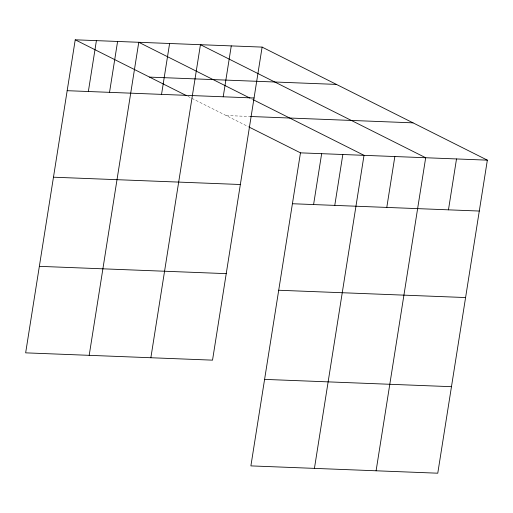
<?xml version="1.0" encoding="UTF-8"?>
<svg xmlns="http://www.w3.org/2000/svg" width="513" height="513" viewBox="0 0 513 513"><rect width="100%" height="100%" fill="white"/><g stroke="black" fill="none" stroke-linecap="round" stroke-linejoin="round"><path stroke-width="0.38" stroke-dasharray="2.56 1.92" d="M226.143 115.547L250.459 116.496M251.389 98.81L252.781 99.509M187.854 96.329L248.087 126.557"/><path stroke-width="0.77" d="M75.231 39.802L25.65 352.848L212.529 360.152L262.111 47.106L75.231 39.802L186.456 95.63M88.351 91.519L96.412 40.63M109.532 92.346L117.592 41.457M89.191 355.329L138.767 42.284L249.998 98.111M161.544 94.379L169.604 43.49M150.86 357.741L200.442 44.695L425.681 157.741L376.1 470.787M223.213 96.79L231.273 45.901M248.799 126.916L300.471 152.848L250.889 465.894L437.769 473.198L487.35 160.152L262.111 47.106M313.59 204.559L321.651 153.676M334.771 205.392L342.831 154.503M314.431 468.375L364.012 155.33L253.48 99.855M386.789 207.425L394.843 156.536M448.458 209.836L456.512 158.947M149.559 77.11L336.438 84.414M67.171 90.686L254.05 97.996M250.459 116.496L413.023 122.851M300.471 152.848L487.35 160.152M53.467 177.203L240.347 184.507M292.41 203.732L479.289 211.042M39.354 266.337L226.233 273.641M278.713 290.249L465.586 297.553M264.593 379.383L451.472 386.687"/></g></svg>
